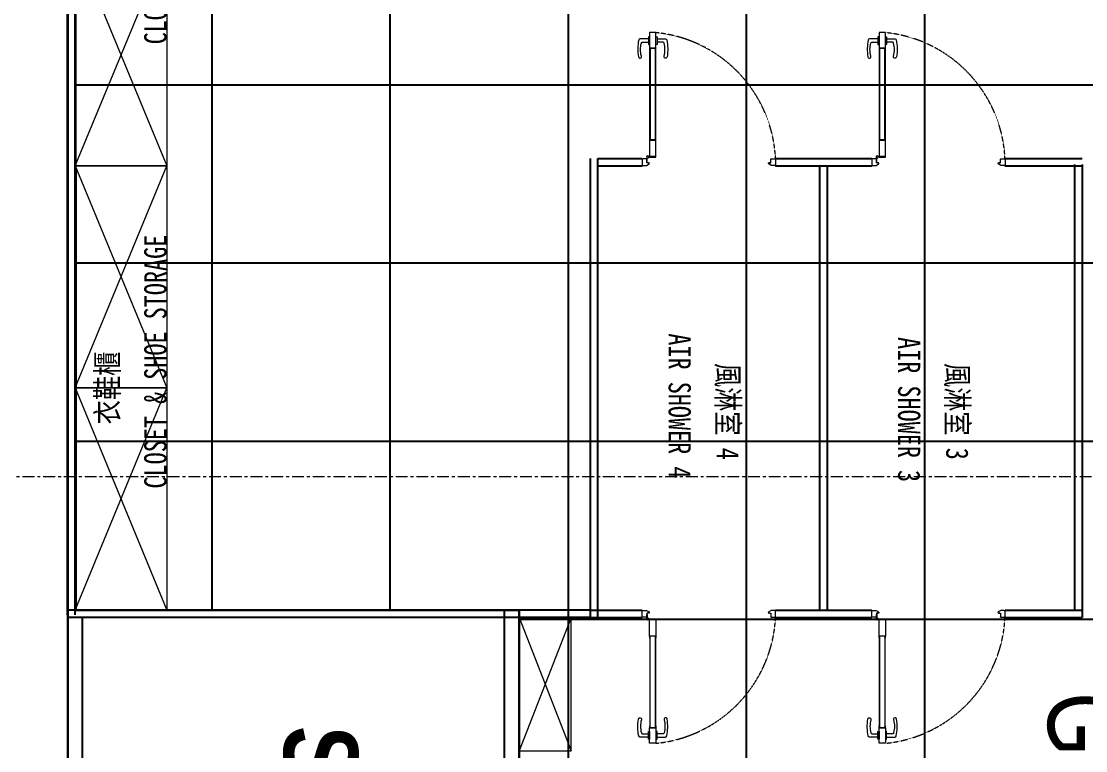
# Model space of a CAD drawing. Extents: x -15449 to 568150, y -1239737 to 53667.
# Drawn here: x 464150 to 471339, y -134385 to -129459 of the extents above; entities that cross this region are included whole.
import ezdxf

# ---------------------------------------------------------------- set-up
doc = ezdxf.new("R2010")
doc.units = 0
doc.header["$LTSCALE"] = 8
doc.linetypes.add('IDA - Grid Line', pattern=[3500, 2000, -500, 500, -500])
doc.linetypes.add('TCP2-C-L30-E-SWG-EQ$0$TCP2-C-L30-E-SWG-EQ$0$HIDDEN', pattern=[0.3, 0.2, -0.1])
doc.layers.get('0').update_dxf_attribs({"color": 1, "linetype": 'CONTINUOUS'})
doc.layers.add('000_CTCI_CSA', color=7, linetype='CONTINUOUS')
doc.layers.add('Ceiling FL+3000', color=6, linetype='CONTINUOUS')
doc.layers.add('A-_ANOTGRID_E', color=7, linetype='CONTINUOUS', lineweight=9)
doc.layers.add('Block - Cargo Lift_dwg', color=7, linetype='CONTINUOUS', lineweight=9, true_color=0x767676)
doc.styles.add('Site Area', font='arial.ttf', dxfattribs={"width": 0.8})

# ---------------------------------------------------------------- blocks, each defined once
blk = doc.blocks.new('column grid')
at = {"layer": 'A-_ANOTGRID_E', "color": 8, "linetype": 'IDA - Grid Line', "ltscale": 0.005, "true_color": 0x808080}
blk.add_line((29680.4, -83238.8, 0), (-104784.6, -83238.8, 0), dxfattribs=at)
blk = doc.blocks.new('CTCI_Building Footprint and Grid')
at = {"color": 252}
blk.add_blockref('column grid', (1987651, -866033, 0), dxfattribs=at)
blk = doc.blocks.new('188K-SM-03-F10-ARCH-PA-Y2257103$0$AP5A-SM-03-F20-ARCH-PA-Y2230801+Y2230803$0$把手GMT水平鎖')
blk.add_lwpolyline([(24.5, 8), (-24.5, 8), (-24.5, 0), (24.5, 0)], close=True)
blk.add_lwpolyline([(-11, 0), (-11, -40), (-10.4, -53.9, 0.327495), (-3.6, -61.8, 0.089847), (103.8, -64, 1.144881), (99.4, -44.7, -0.137079), (16.2, -44.7, -0.349357), (11, -39.6), (11, 0)], format="xyb")

msp = doc.modelspace()

# ---------------------------------------------------------------- hatches: boundary and pattern name
at = {"layer": 'Ceiling FL+3000'}
h = msp.add_hatch(dxfattribs=at)
h.set_pattern_fill('ANSI37', color=256, scale=379, angle=225)
h.set_pattern_definition([(270, (92407.5, -93788), (1203.325, -1e-13), []), (0, (92407.5, -93788), (3e-13, 1203.325), [])])
h.paths.add_polyline_path([(479713.8371, -121485.4155), (464513.6667, -121485.4182), (464519.1323, -133435.3981), (467513.5804, -133435.2868), (467513.8186, -140431.0512), (467513.8404, -140435.307), (473463.6699, -140435.3047), (473463.6699, -133985.4987), (479713.53, -133985.4987)])

# ---------------------------------------------------------------- linework, layer by layer
at = {"layer": '000_CTCI_CSA', "color": 252, "ltscale": 0.1, "elevation": 0}
msp.add_lwpolyline([(449164.1147, -97435.2307), (459364.1147, -97435.2307), (459364.1147, -109434.7793), (464463.6678, -109434.7793), (464463.6678, -136485.2703), (464463.8694, -136485.3036), (464463.8694, -140484.956), (459663.6686, -140485.2703), (459663.6698, -119634.7793), (459664.675, -119499.0799), (456363.6701, -116649.796), (456363.6701, -102245.5674), (449164.1124, -102245.5641), (449163.8996, -97435.2307)], dxfattribs=at)
at = {"layer": 'Block - Cargo Lift_dwg', "lineweight": -3}
for p, q in [((464463.6667, -133466.7371, 0), (464463.6667, -121435.4167, 0)), ((464513.6667, -133466.7371, 0), (464513.6667, -121435.4167, 0)), ((467994.1646, -133485.3074, 0), (467994.1633, -130385.3554, 0)), ((468044.0495, -130385.3554, 0), (468344.1633, -130385.3554, 0)), ((468044.1646, -133485.3073, 0), (468044.1633, -130385.3553, 0)), ((469244.1633, -130385.3554, 0), (469894.1633, -130385.3554, 0)), ((470794.1633, -130385.3554, 0), (471314.1147, -130385.3554, 0)), ((468044.0495, -130435.3554, 0), (468344.1633, -130435.3554, 0)), ((469244.1633, -130435.3554, 0), (469894.1633, -130435.3554, 0)), ((469544.1633, -133435.3554, 0), (469544.1633, -130435.3554, 0)), ((469594.1633, -133435.3554, 0), (469594.1633, -130435.3554, 0)), ((470794.1633, -130435.3554, 0), (471314.1147, -130435.3554, 0)), ((471264.1147, -130425.6612, 0), (471264.1147, -133436.7754, 0)), ((471314.1147, -130425.6612, 0), (471314.1147, -133435.3554, 0)), ((471314.1147, -131635.3554, 0), (471314.1147, -133485.3554, 0)), ((467994.1646, -133435.3074, 0), (464463.6667, -133435.3995, 0)), ((467994.1659, -133485.3074, 0), (464463.668, -133485.3995, 0)), ((464463.6713, -140535.2624, 0), (464463.668, -133485.3638, 0)), ((464563.6713, -140535.2623, 0), (464563.668, -133485.3638, 0)), ((467413.5837, -140485.1854, 0), (467413.5804, -133435.2868, 0)), ((467513.5837, -140485.1853, 0), (467513.5804, -133435.2868, 0)), ((467994.1646, -133435.3003, 0), (468344.1633, -133435.3003, 0)), ((467994.1646, -133485.3003, 0), (468344.1633, -133485.3003, 0)), ((469244.1633, -133435.3554, 0), (469894.1633, -133435.3554, 0)), ((469244.1633, -133485.3554, 0), (469894.1633, -133485.3554, 0)), ((470794.1633, -133435.3554, 0), (471314.1147, -133435.3554, 0)), ((470794.1633, -133485.3554, 0), (471314.1147, -133485.3554, 0)), ((471264.1147, -133436.7754, 0), (471264.1953, -133438.1931, 0)), ((471314.1147, -133435.3554, 0), (471314.1147, -133435.3554, 0))]:
    msp.add_line(p, q, dxfattribs=at)
at = {"layer": 'Block - Cargo Lift_dwg', "ltscale": 2}
for p, q in [((464513.6667, -130435.3981, 0), (465133.6667, -128935.3981, 0)), ((464513.6667, -128935.3981, 0), (465133.6667, -130435.3981, 0)), ((464513.6667, -131935.3981, 0), (465133.6667, -130435.3981, 0)), ((464513.6667, -130435.3981, 0), (465133.6667, -131935.3981, 0)), ((464513.6667, -133435.3981, 0), (465133.6667, -131935.3981, 0)), ((464513.6667, -131935.3981, 0), (465133.6667, -133435.3981, 0)), ((467863.5804, -133485.2868, 0), (467513.5804, -134385.2868, 0)), ((467513.5804, -133485.2868, 0), (467863.5804, -134385.2868, 0))]:
    msp.add_line(p, q, dxfattribs=at)
at = {"layer": 'Block - Cargo Lift_dwg'}
for p, q in [((468435.8453, -129535.3554, 0), (468394.1062, -129535.3554, 0)), ((468394.1062, -129535.3554, 0), (468394.1062, -129640.7467, 0)), ((468435.8453, -129640.7467, 0), (468435.8453, -129535.3554, 0)), ((469985.8453, -129535.3554, 0), (469944.1062, -129535.3554, 0)), ((469944.1062, -129535.3554, 0), (469944.1062, -129640.7467, 0)), ((469985.8453, -129640.7467, 0), (469985.8453, -129535.3554, 0)), ((468394.1062, -129640.7467, 0), (468435.8453, -129640.7467, 0)), ((468394.7323, -129640.0162, 0), (468394.7323, -129652.851, 0)), ((468394.7921, -129653.0351, 0), (468395.6269, -129654.183, 0)), ((468434.9062, -129639.7032, 0), (468395.0453, -129639.7032, 0)), ((468395.7757, -129642.938, 0), (468395.7757, -129641.2684, 0)), ((468395.7757, -129652.0162, 0), (468395.7757, -129644.6075, 0)), ((468396.0888, -129640.9554, 0), (468414.6627, -129640.9554, 0)), ((468400.6801, -129643.251, 0), (468396.0888, -129643.251, 0)), ((468396.0888, -129644.2945, 0), (468400.6801, -129644.2945, 0)), ((468396.1931, -130256.1659, 0), (468396.1931, -129644.2945, 0)), ((468396.1931, -129644.2945, 0), (468396.8192, -129644.2945, 0)), ((468396.1931, -129653.9988, 0), (468396.1931, -129652.4336, 0)), ((468396.8192, -129644.2945, 0), (468396.8192, -130256.1659, 0)), ((468400.9931, -129643.9815, 0), (468400.9931, -129643.5641, 0)), ((468414.6627, -129640.9554, 0), (468414.9757, -129640.6423, 0)), ((468414.9757, -129640.6423, 0), (468415.2888, -129640.9554, 0)), ((468415.2888, -129640.9554, 0), (468433.8627, -129640.9554, 0)), ((468428.9584, -129643.5641, 0), (468428.9584, -129643.9815, 0)), ((468433.8627, -129643.251, 0), (468429.2714, -129643.251, 0)), ((468429.2714, -129644.2945, 0), (468433.8627, -129644.2945, 0)), ((468433.1323, -130256.1659, 0), (468433.1323, -129644.2945, 0)), ((468433.1323, -129644.2945, 0), (468433.7584, -129644.2945, 0)), ((468433.7584, -129644.2945, 0), (468433.7584, -130256.1659, 0)), ((468433.7584, -129652.4336, 0), (468433.7584, -129653.9988, 0)), ((468434.1757, -129641.2684, 0), (468434.1757, -129642.938, 0)), ((468434.1757, -129644.6075, 0), (468434.1757, -129652.0162, 0)), ((468434.3246, -129654.183, 0), (468435.1593, -129653.0351, 0)), ((468435.2192, -129652.851, 0), (468435.2192, -129640.0162, 0)), ((469944.1062, -129640.7467, 0), (469985.8453, -129640.7467, 0)), ((469944.7323, -129640.0162, 0), (469944.7323, -129652.851, 0)), ((469944.7921, -129653.0351, 0), (469945.6269, -129654.183, 0)), ((469984.9062, -129639.7032, 0), (469945.0453, -129639.7032, 0)), ((469945.7757, -129642.938, 0), (469945.7757, -129641.2684, 0)), ((469945.7757, -129652.0162, 0), (469945.7757, -129644.6075, 0)), ((469946.0888, -129640.9554, 0), (469964.6627, -129640.9554, 0)), ((469950.6801, -129643.251, 0), (469946.0888, -129643.251, 0)), ((469946.0888, -129644.2945, 0), (469950.6801, -129644.2945, 0)), ((469946.1931, -130256.1659, 0), (469946.1931, -129644.2945, 0)), ((469946.1931, -129644.2945, 0), (469946.8192, -129644.2945, 0)), ((469946.1931, -129653.9988, 0), (469946.1931, -129652.4336, 0)), ((469946.8192, -129644.2945, 0), (469946.8192, -130256.1659, 0)), ((469950.9931, -129643.9815, 0), (469950.9931, -129643.5641, 0)), ((469964.6627, -129640.9554, 0), (469964.9757, -129640.6423, 0)), ((469964.9757, -129640.6423, 0), (469965.2888, -129640.9554, 0)), ((469965.2888, -129640.9554, 0), (469983.8627, -129640.9554, 0)), ((469978.9584, -129643.5641, 0), (469978.9584, -129643.9815, 0)), ((469983.8627, -129643.251, 0), (469979.2714, -129643.251, 0)), ((469979.2714, -129644.2945, 0), (469983.8627, -129644.2945, 0)), ((469983.1323, -130256.1659, 0), (469983.1323, -129644.2945, 0)), ((469983.1323, -129644.2945, 0), (469983.7584, -129644.2945, 0)), ((469983.7584, -129644.2945, 0), (469983.7584, -130256.1659, 0)), ((469983.7584, -129652.4336, 0), (469983.7584, -129653.9988, 0)), ((469984.1757, -129641.2684, 0), (469984.1757, -129642.938, 0)), ((469984.1757, -129644.6075, 0), (469984.1757, -129652.0162, 0)), ((469984.3246, -129654.183, 0), (469985.1593, -129653.0351, 0)), ((469985.2192, -129652.851, 0), (469985.2192, -129640.0162, 0)), ((468396.8192, -130256.1659, 0), (468396.1931, -130256.1659, 0)), ((468433.7584, -130256.1659, 0), (468433.1323, -130256.1659, 0)), ((469946.8192, -130256.1659, 0), (469946.1931, -130256.1659, 0)), ((469983.7584, -130256.1659, 0), (469983.1323, -130256.1659, 0)), ((468435.8453, -130259.7137, 0), (468394.1062, -130259.7137, 0)), ((468394.1062, -130259.7137, 0), (468394.1062, -130376.0181, 0)), ((468435.8453, -130376.0181, 0), (468435.8453, -130259.7137, 0)), ((469985.8453, -130259.7137, 0), (469944.1062, -130259.7137, 0)), ((469944.1062, -130259.7137, 0), (469944.1062, -130376.0181, 0)), ((469985.8453, -130376.0181, 0), (469985.8453, -130259.7137, 0)), ((468344.1633, -130392.5728, 0), (468344.1633, -130428.138, 0)), ((468373.9025, -130387.3554, 0), (468349.3807, -130387.3554, 0)), ((468378.0764, -130381.0914, 0), (468375.4677, -130381.0914, 0)), ((468375.4677, -130381.0914, 0), (468375.4677, -130406.2218, 0)), ((468375.4677, -130414.5728, 0), (468375.4677, -130388.9206, 0)), ((468378.0764, -130406.2218, 0), (468378.0764, -130381.0914, 0)), ((468432.7149, -130370.8007, 0), (468385.7584, -130370.8007, 0)), ((468385.7584, -130370.8007, 0), (468385.7584, -130373.4094, 0)), ((468385.7584, -130373.4094, 0), (468432.7149, -130373.4094, 0)), ((468394.1062, -130376.0181, 0), (468435.8453, -130376.0181, 0)), ((468432.7149, -130373.4094, 0), (468432.7149, -130370.8007, 0)), ((469212.859, -130414.5728, 0), (469212.859, -130388.9206, 0)), ((469214.4242, -130387.3554, 0), (469238.9459, -130387.3554, 0)), ((469244.1633, -130392.5728, 0), (469244.1633, -130428.138, 0)), ((469894.1633, -130392.5728, 0), (469894.1633, -130428.138, 0)), ((469923.9025, -130387.3554, 0), (469899.3807, -130387.3554, 0)), ((469928.0764, -130381.0914, 0), (469925.4677, -130381.0914, 0)), ((469925.4677, -130381.0914, 0), (469925.4677, -130406.2218, 0)), ((469925.4677, -130414.5728, 0), (469925.4677, -130388.9206, 0)), ((469928.0764, -130406.2218, 0), (469928.0764, -130381.0914, 0)), ((469982.7149, -130370.8007, 0), (469935.7584, -130370.8007, 0)), ((469935.7584, -130370.8007, 0), (469935.7584, -130373.4094, 0)), ((469935.7584, -130373.4094, 0), (469982.7149, -130373.4094, 0)), ((469944.1062, -130376.0181, 0), (469985.8453, -130376.0181, 0)), ((469982.7149, -130373.4094, 0), (469982.7149, -130370.8007, 0)), ((470762.859, -130414.5728, 0), (470762.859, -130388.9206, 0)), ((470764.4242, -130387.3554, 0), (470788.9459, -130387.3554, 0)), ((470794.1633, -130392.5728, 0), (470794.1633, -130428.138, 0)), ((468349.3807, -130433.3554, 0), (468373.4174, -130433.3554, 0)), ((468373.4174, -130433.3554, 0), (468389.9198, -130422.5154, 0)), ((468375.4677, -130406.2218, 0), (468378.0764, -130406.2218, 0)), ((468383.6068, -130414.5728, 0), (468375.4677, -130414.5728, 0)), ((468381.9372, -130417.5988, 0), (468381.9372, -130415.6162, 0)), ((468381.9372, -130415.6162, 0), (468383.6068, -130415.6162, 0)), ((468389.8677, -130417.5988, 0), (468381.9372, -130417.5988, 0)), ((468390.5981, -130414.5728, 0), (468388.1981, -130414.5728, 0)), ((468388.1981, -130415.6162, 0), (468389.8677, -130415.6162, 0)), ((468389.8677, -130415.6162, 0), (468389.8677, -130417.5988, 0)), ((468391.1198, -130420.051, 0), (468391.1198, -130415.0945, 0)), ((469197.2068, -130420.051, 0), (469197.2068, -130415.0945, 0)), ((469197.7285, -130414.5728, 0), (469200.1285, -130414.5728, 0)), ((469214.9093, -130433.3554, 0), (469198.4068, -130422.5154, 0)), ((469198.459, -130415.6162, 0), (469198.459, -130417.5988, 0)), ((469200.1285, -130415.6162, 0), (469198.459, -130415.6162, 0)), ((469198.459, -130417.5988, 0), (469206.3894, -130417.5988, 0)), ((469204.7198, -130414.5728, 0), (469212.859, -130414.5728, 0)), ((469206.3894, -130415.6162, 0), (469204.7198, -130415.6162, 0)), ((469206.3894, -130417.5988, 0), (469206.3894, -130415.6162, 0)), ((469238.9459, -130433.3554, 0), (469214.9093, -130433.3554, 0)), ((469899.3807, -130433.3554, 0), (469923.4174, -130433.3554, 0)), ((469923.4174, -130433.3554, 0), (469939.9198, -130422.5154, 0)), ((469925.4677, -130406.2218, 0), (469928.0764, -130406.2218, 0)), ((469933.6068, -130414.5728, 0), (469925.4677, -130414.5728, 0)), ((469931.9372, -130417.5988, 0), (469931.9372, -130415.6162, 0)), ((469931.9372, -130415.6162, 0), (469933.6068, -130415.6162, 0)), ((469939.8677, -130417.5988, 0), (469931.9372, -130417.5988, 0)), ((469940.5981, -130414.5728, 0), (469938.1981, -130414.5728, 0)), ((469938.1981, -130415.6162, 0), (469939.8677, -130415.6162, 0)), ((469939.8677, -130415.6162, 0), (469939.8677, -130417.5988, 0)), ((469941.1198, -130420.051, 0), (469941.1198, -130415.0945, 0)), ((470747.2068, -130420.051, 0), (470747.2068, -130415.0945, 0)), ((470747.7285, -130414.5728, 0), (470750.1285, -130414.5728, 0)), ((470764.9093, -130433.3554, 0), (470748.4068, -130422.5154, 0)), ((470748.459, -130415.6162, 0), (470748.459, -130417.5988, 0)), ((470750.1285, -130415.6162, 0), (470748.459, -130415.6162, 0)), ((470748.459, -130417.5988, 0), (470756.3894, -130417.5988, 0)), ((470754.7198, -130414.5728, 0), (470762.859, -130414.5728, 0)), ((470756.3894, -130415.6162, 0), (470754.7198, -130415.6162, 0)), ((470756.3894, -130417.5988, 0), (470756.3894, -130415.6162, 0)), ((470788.9459, -130433.3554, 0), (470764.9093, -130433.3554, 0)), ((468344.1633, -133478.138, 0), (468344.1633, -133442.5728, 0)), ((468349.3807, -133437.3554, 0), (468373.4174, -133437.3554, 0)), ((468373.9025, -133483.3554, 0), (468349.3807, -133483.3554, 0)), ((468373.4174, -133437.3554, 0), (468389.9198, -133448.1953, 0)), ((468383.6068, -133456.138, 0), (468375.4677, -133456.138, 0)), ((468375.4677, -133456.138, 0), (468375.4677, -133481.7901, 0)), ((468375.4677, -133489.6194, 0), (468375.4677, -133464.4889, 0)), ((468375.4677, -133464.4889, 0), (468378.0764, -133464.4889, 0)), ((468378.0764, -133489.6194, 0), (468375.4677, -133489.6194, 0)), ((468378.0764, -133464.4889, 0), (468378.0764, -133489.6194, 0)), ((468389.8677, -133453.1119, 0), (468381.9372, -133453.1119, 0)), ((468381.9372, -133453.1119, 0), (468381.9372, -133455.0945, 0)), ((468381.9372, -133455.0945, 0), (468383.6068, -133455.0945, 0)), ((468388.1981, -133455.0945, 0), (468389.8677, -133455.0945, 0)), ((468390.5981, -133456.138, 0), (468388.1981, -133456.138, 0)), ((468389.8677, -133455.0945, 0), (468389.8677, -133453.1119, 0)), ((468391.1198, -133450.6597, 0), (468391.1198, -133455.6162, 0)), ((469197.2068, -133450.6597, 0), (469197.2068, -133455.6162, 0)), ((469197.7285, -133456.138, 0), (469200.1285, -133456.138, 0)), ((469214.9093, -133437.3554, 0), (469198.4068, -133448.1953, 0)), ((469198.459, -133453.1119, 0), (469206.3894, -133453.1119, 0)), ((469198.459, -133455.0945, 0), (469198.459, -133453.1119, 0)), ((469200.1285, -133455.0945, 0), (469198.459, -133455.0945, 0)), ((469206.3894, -133455.0945, 0), (469204.7198, -133455.0945, 0)), ((469204.7198, -133456.138, 0), (469212.859, -133456.138, 0)), ((469206.3894, -133453.1119, 0), (469206.3894, -133455.0945, 0)), ((469212.859, -133456.138, 0), (469212.859, -133481.7901, 0)), ((469214.4242, -133483.3554, 0), (469238.9459, -133483.3554, 0)), ((469238.9459, -133437.3554, 0), (469214.9093, -133437.3554, 0)), ((469244.1633, -133478.138, 0), (469244.1633, -133442.5728, 0)), ((469894.1633, -133478.138, 0), (469894.1633, -133442.5728, 0)), ((469899.3807, -133437.3554, 0), (469923.4174, -133437.3554, 0)), ((469923.9025, -133483.3554, 0), (469899.3807, -133483.3554, 0)), ((469923.4174, -133437.3554, 0), (469939.9198, -133448.1953, 0)), ((469933.6068, -133456.138, 0), (469925.4677, -133456.138, 0)), ((469925.4677, -133456.138, 0), (469925.4677, -133481.7901, 0)), ((469925.4677, -133489.6194, 0), (469925.4677, -133464.4889, 0)), ((469925.4677, -133464.4889, 0), (469928.0764, -133464.4889, 0)), ((469928.0764, -133489.6194, 0), (469925.4677, -133489.6194, 0)), ((469928.0764, -133464.4889, 0), (469928.0764, -133489.6194, 0)), ((469939.8677, -133453.1119, 0), (469931.9372, -133453.1119, 0)), ((469931.9372, -133453.1119, 0), (469931.9372, -133455.0945, 0)), ((469931.9372, -133455.0945, 0), (469933.6068, -133455.0945, 0)), ((469938.1981, -133455.0945, 0), (469939.8677, -133455.0945, 0)), ((469940.5981, -133456.138, 0), (469938.1981, -133456.138, 0)), ((469939.8677, -133455.0945, 0), (469939.8677, -133453.1119, 0)), ((469941.1198, -133450.6597, 0), (469941.1198, -133455.6162, 0)), ((470747.2068, -133450.6597, 0), (470747.2068, -133455.6162, 0)), ((470747.7285, -133456.138, 0), (470750.1285, -133456.138, 0)), ((470764.9093, -133437.3554, 0), (470748.4068, -133448.1953, 0)), ((470748.459, -133453.1119, 0), (470756.3894, -133453.1119, 0)), ((470748.459, -133455.0945, 0), (470748.459, -133453.1119, 0)), ((470750.1285, -133455.0945, 0), (470748.459, -133455.0945, 0)), ((470756.3894, -133455.0945, 0), (470754.7198, -133455.0945, 0)), ((470754.7198, -133456.138, 0), (470762.859, -133456.138, 0)), ((470756.3894, -133453.1119, 0), (470756.3894, -133455.0945, 0)), ((470762.859, -133456.138, 0), (470762.859, -133481.7901, 0)), ((470764.4242, -133483.3554, 0), (470788.9459, -133483.3554, 0)), ((470788.9459, -133437.3554, 0), (470764.9093, -133437.3554, 0)), ((470794.1633, -133478.138, 0), (470794.1633, -133442.5728, 0)), ((468385.7584, -133499.91, 0), (468385.7584, -133497.3014, 0)), ((468385.7584, -133497.3014, 0), (468432.7149, -133497.3014, 0)), ((468432.7149, -133499.91, 0), (468385.7584, -133499.91, 0)), ((468394.1062, -133610.997, 0), (468394.1062, -133494.6927, 0)), ((468394.1062, -133494.6927, 0), (468435.8453, -133494.6927, 0)), ((468432.7149, -133497.3014, 0), (468432.7149, -133499.91, 0)), ((468435.8453, -133494.6927, 0), (468435.8453, -133610.997, 0)), ((469935.7584, -133499.91, 0), (469935.7584, -133497.3014, 0)), ((469935.7584, -133497.3014, 0), (469982.7149, -133497.3014, 0)), ((469982.7149, -133499.91, 0), (469935.7584, -133499.91, 0)), ((469944.1062, -133610.997, 0), (469944.1062, -133494.6927, 0)), ((469944.1062, -133494.6927, 0), (469985.8453, -133494.6927, 0)), ((469982.7149, -133497.3014, 0), (469982.7149, -133499.91, 0)), ((469985.8453, -133494.6927, 0), (469985.8453, -133610.997, 0)), ((468435.8453, -133610.997, 0), (468394.1062, -133610.997, 0)), ((468396.8192, -133614.5448, 0), (468396.1931, -133614.5448, 0)), ((468396.1931, -133614.5448, 0), (468396.1931, -134226.4162, 0)), ((468396.8192, -134226.4162, 0), (468396.8192, -133614.5448, 0)), ((468433.7584, -133614.5448, 0), (468433.1323, -133614.5448, 0)), ((468433.1323, -133614.5448, 0), (468433.1323, -134226.4162, 0)), ((468433.7584, -134226.4162, 0), (468433.7584, -133614.5448, 0)), ((469985.8453, -133610.997, 0), (469944.1062, -133610.997, 0)), ((469946.8192, -133614.5448, 0), (469946.1931, -133614.5448, 0)), ((469946.1931, -133614.5448, 0), (469946.1931, -134226.4162, 0)), ((469946.8192, -134226.4162, 0), (469946.8192, -133614.5448, 0)), ((469983.7584, -133614.5448, 0), (469983.1323, -133614.5448, 0)), ((469983.1323, -133614.5448, 0), (469983.1323, -134226.4162, 0)), ((469983.7584, -134226.4162, 0), (469983.7584, -133614.5448, 0)), ((468394.1062, -134335.3554, 0), (468394.1062, -134229.9641, 0)), ((468394.1062, -134229.9641, 0), (468435.8453, -134229.9641, 0)), ((468394.7323, -134230.6945, 0), (468394.7323, -134217.8597, 0)), ((468394.7921, -134217.6756, 0), (468395.6269, -134216.5278, 0)), ((468434.9062, -134231.0075, 0), (468395.0453, -134231.0075, 0)), ((468395.7757, -134218.6945, 0), (468395.7757, -134226.1032, 0)), ((468395.7757, -134227.7728, 0), (468395.7757, -134229.4423, 0)), ((468396.0888, -134226.4162, 0), (468400.6801, -134226.4162, 0)), ((468400.6801, -134227.4597, 0), (468396.0888, -134227.4597, 0)), ((468396.0888, -134229.7554, 0), (468414.6627, -134229.7554, 0)), ((468396.1931, -134216.7119, 0), (468396.1931, -134218.2771, 0)), ((468396.1931, -134226.4162, 0), (468396.8192, -134226.4162, 0)), ((468400.9931, -134226.7293, 0), (468400.9931, -134227.1467, 0)), ((468414.6627, -134229.7554, 0), (468414.9757, -134230.0684, 0)), ((468414.9757, -134230.0684, 0), (468415.2888, -134229.7554, 0)), ((468415.2888, -134229.7554, 0), (468433.8627, -134229.7554, 0)), ((468428.9584, -134227.1467, 0), (468428.9584, -134226.7293, 0)), ((468429.2714, -134226.4162, 0), (468433.8627, -134226.4162, 0)), ((468433.8627, -134227.4597, 0), (468429.2714, -134227.4597, 0)), ((468433.1323, -134226.4162, 0), (468433.7584, -134226.4162, 0)), ((468433.7584, -134218.2771, 0), (468433.7584, -134216.7119, 0)), ((468434.1757, -134226.1032, 0), (468434.1757, -134218.6945, 0)), ((468434.1757, -134229.4423, 0), (468434.1757, -134227.7728, 0)), ((468434.3246, -134216.5278, 0), (468435.1593, -134217.6756, 0)), ((468435.2192, -134217.8597, 0), (468435.2192, -134230.6945, 0)), ((468435.8453, -134229.9641, 0), (468435.8453, -134335.3554, 0)), ((469944.1062, -134335.3554, 0), (469944.1062, -134229.9641, 0)), ((469944.1062, -134229.9641, 0), (469985.8453, -134229.9641, 0)), ((469944.7323, -134230.6945, 0), (469944.7323, -134217.8597, 0)), ((469944.7921, -134217.6756, 0), (469945.6269, -134216.5278, 0)), ((469984.9062, -134231.0075, 0), (469945.0453, -134231.0075, 0)), ((469945.7757, -134218.6945, 0), (469945.7757, -134226.1032, 0)), ((469945.7757, -134227.7728, 0), (469945.7757, -134229.4423, 0)), ((469946.0888, -134226.4162, 0), (469950.6801, -134226.4162, 0)), ((469950.6801, -134227.4597, 0), (469946.0888, -134227.4597, 0)), ((469946.0888, -134229.7554, 0), (469964.6627, -134229.7554, 0)), ((469946.1931, -134216.7119, 0), (469946.1931, -134218.2771, 0)), ((469946.1931, -134226.4162, 0), (469946.8192, -134226.4162, 0)), ((469950.9931, -134226.7293, 0), (469950.9931, -134227.1467, 0)), ((469964.6627, -134229.7554, 0), (469964.9757, -134230.0684, 0)), ((469964.9757, -134230.0684, 0), (469965.2888, -134229.7554, 0)), ((469965.2888, -134229.7554, 0), (469983.8627, -134229.7554, 0)), ((469978.9584, -134227.1467, 0), (469978.9584, -134226.7293, 0)), ((469979.2714, -134226.4162, 0), (469983.8627, -134226.4162, 0)), ((469983.8627, -134227.4597, 0), (469979.2714, -134227.4597, 0)), ((469983.1323, -134226.4162, 0), (469983.7584, -134226.4162, 0)), ((469983.7584, -134218.2771, 0), (469983.7584, -134216.7119, 0)), ((469984.1757, -134226.1032, 0), (469984.1757, -134218.6945, 0)), ((469984.1757, -134229.4423, 0), (469984.1757, -134227.7728, 0)), ((469984.3246, -134216.5278, 0), (469985.1593, -134217.6756, 0)), ((469985.2192, -134217.8597, 0), (469985.2192, -134230.6945, 0)), ((469985.8453, -134229.9641, 0), (469985.8453, -134335.3554, 0)), ((468435.8453, -134335.3554, 0), (468394.1062, -134335.3554, 0)), ((469985.8453, -134335.3554, 0), (469944.1062, -134335.3554, 0))]:
    msp.add_line(p, q, dxfattribs=at)
at = {"layer": 'Block - Cargo Lift_dwg', "color": 252, "ltscale": 0.1, "elevation": 0}
msp.add_lwpolyline([(479764.1147, -134885.4988), (473463.6678, -134885.4988), (473463.67, -140485.2981), (464463.67, -140485.2981), (464463.6678, -121435.4167), (479764.1147, -121435.4167), (479764.1147, -134885.4988)], dxfattribs=at)
at = {"layer": 'Block - Cargo Lift_dwg', "elevation": 0}
for points in [[(467513.817, -140385.1853), (467513.5837, -140385.1854), (467513.8404, -140435.307), (473463.6699, -140435.3047), (473463.6699, -133985.4987), (479713.53, -133985.4987), (479713.8371, -121485.4155), (464513.6667, -121485.4182), (464519.1323, -133435.3981), (467513.5804, -133435.2868), (467513.817, -140385.1853)], [(468344.1633, -130385.3554), (468344.1633, -130435.3554)], [(469244.1633, -130385.3554), (469244.1633, -130435.3554)], [(469894.1633, -130385.3554), (469894.1633, -130435.3554)], [(470794.1633, -130385.3554), (470794.1633, -130435.3554)], [(468344.1633, -133485.3554), (468344.1633, -133435.3554)], [(469244.1633, -133485.3554), (469244.1633, -133435.3554)], [(469894.1633, -133485.3554), (469894.1633, -133435.3554)], [(470794.1633, -133485.3554), (470794.1633, -133435.3554)]]:
    msp.add_lwpolyline(points, dxfattribs=at)
at = {"layer": 'Block - Cargo Lift_dwg', "color": 252, "elevation": 0}
for points in [[(464513.6667, -130435.3981), (464513.6667, -128935.3981), (465133.6667, -128935.3981), (465133.6667, -130435.3981)], [(464513.6667, -131935.3981), (464513.6667, -130435.3981), (465133.6667, -130435.3981), (465133.6667, -131935.3981)], [(464513.6667, -133435.3981), (464513.6667, -131935.3981), (465133.6667, -131935.3981), (465133.6667, -133435.3981)], [(467513.5816, -133435.3112), (467513.8422, -140484.9016), (464463.9273, -140484.9899), (464463.6667, -133435.3995)]]:
    msp.add_lwpolyline(points, close=True, dxfattribs=at)
at = {"layer": 'Block - Cargo Lift_dwg', "elevation": 0}
for points in [[(468414.9757, -130259.8181), (468414.6627, -130259.505), (468396.0888, -130259.505, -0.414213562), (468395.7757, -130259.192), (468395.7757, -130257.5224, -0.414213562), (468396.0888, -130257.2094), (468400.6801, -130257.2094, 0.414213562), (468400.9931, -130256.8963), (468400.9931, -130256.4789, 0.414213562), (468400.6801, -130256.1659), (468396.0888, -130256.1659, -0.414213562), (468395.7757, -130255.8529), (468395.7757, -130248.4442, -0.414213562), (468395.9844, -130248.2355), (468395.9844, -130248.2355, 0.414213562), (468396.1931, -130248.0268), (468396.1931, -130246.4616, 0.726360057), (468395.6269, -130246.2774), (468394.7921, -130247.4253, 0.158506878), (468394.7323, -130247.6094), (468394.7323, -130260.4442, 0.414213562), (468395.0453, -130260.7572), (468434.9062, -130260.7572, 0.414213562), (468435.2192, -130260.4442), (468435.2192, -130247.6094, 0.158506878), (468435.1593, -130247.4253), (468434.3246, -130246.2774, 0.726360057), (468433.7584, -130246.4616), (468433.7584, -130248.0268, 0.414213562), (468433.967, -130248.2355, -0.414213562), (468434.1757, -130248.4442), (468434.1757, -130255.8529, -0.414213562), (468433.8627, -130256.1659), (468429.2714, -130256.1659, 0.414213562), (468428.9584, -130256.4789), (468428.9584, -130256.8963, 0.414213562), (468429.2714, -130257.2094), (468433.8627, -130257.2094, -0.414213562), (468434.1757, -130257.5224), (468434.1757, -130259.192, -0.414213562), (468433.8627, -130259.505), (468415.2888, -130259.505)], [(469964.9757, -130259.8181), (469964.6627, -130259.505), (469946.0888, -130259.505, -0.414213562), (469945.7757, -130259.192), (469945.7757, -130257.5224, -0.414213562), (469946.0888, -130257.2094), (469950.6801, -130257.2094, 0.414213562), (469950.9931, -130256.8963), (469950.9931, -130256.4789, 0.414213562), (469950.6801, -130256.1659), (469946.0888, -130256.1659, -0.414213562), (469945.7757, -130255.8529), (469945.7757, -130248.4442, -0.414213562), (469945.9844, -130248.2355), (469945.9844, -130248.2355, 0.414213562), (469946.1931, -130248.0268), (469946.1931, -130246.4616, 0.726360057), (469945.6269, -130246.2774), (469944.7921, -130247.4253, 0.158506878), (469944.7323, -130247.6094), (469944.7323, -130260.4442, 0.414213562), (469945.0453, -130260.7572), (469984.9062, -130260.7572, 0.414213562), (469985.2192, -130260.4442), (469985.2192, -130247.6094, 0.158506878), (469985.1593, -130247.4253), (469984.3246, -130246.2774, 0.726360057), (469983.7584, -130246.4616), (469983.7584, -130248.0268, 0.414213562), (469983.967, -130248.2355, -0.414213562), (469984.1757, -130248.4442), (469984.1757, -130255.8529, -0.414213562), (469983.8627, -130256.1659), (469979.2714, -130256.1659, 0.414213562), (469978.9584, -130256.4789), (469978.9584, -130256.8963, 0.414213562), (469979.2714, -130257.2094), (469983.8627, -130257.2094, -0.414213562), (469984.1757, -130257.5224), (469984.1757, -130259.192, -0.414213562), (469983.8627, -130259.505), (469965.2888, -130259.505)], [(468414.9757, -133610.8927), (468414.6627, -133611.2057), (468396.0888, -133611.2057, 0.414213562), (468395.7757, -133611.5187), (468395.7757, -133613.1883, 0.414213562), (468396.0888, -133613.5014), (468400.6801, -133613.5014, -0.414213562), (468400.9931, -133613.8144), (468400.9931, -133614.2318, -0.414213562), (468400.6801, -133614.5448), (468396.0888, -133614.5448, 0.414213562), (468395.7757, -133614.8579), (468395.7757, -133622.2666, 0.414213562), (468395.9844, -133622.4753), (468395.9844, -133622.4753, -0.414213562), (468396.1931, -133622.684), (468396.1931, -133624.2492, -0.726360057), (468395.6269, -133624.4333), (468394.7921, -133623.2855, -0.158506878), (468394.7323, -133623.1014), (468394.7323, -133610.2666, -0.414213562), (468395.0453, -133609.9535), (468434.9062, -133609.9535, -0.414213562), (468435.2192, -133610.2666), (468435.2192, -133623.1014, -0.158506878), (468435.1593, -133623.2855), (468434.3246, -133624.4333, -0.726360057), (468433.7584, -133624.2492), (468433.7584, -133622.684, -0.414213562), (468433.967, -133622.4753, 0.414213562), (468434.1757, -133622.2666), (468434.1757, -133614.8579, 0.414213562), (468433.8627, -133614.5448), (468429.2714, -133614.5448, -0.414213562), (468428.9584, -133614.2318), (468428.9584, -133613.8144, -0.414213562), (468429.2714, -133613.5014), (468433.8627, -133613.5014, 0.414213562), (468434.1757, -133613.1883), (468434.1757, -133611.5187, 0.414213562), (468433.8627, -133611.2057), (468415.2888, -133611.2057)], [(469964.9757, -133610.8927), (469964.6627, -133611.2057), (469946.0888, -133611.2057, 0.414213562), (469945.7757, -133611.5187), (469945.7757, -133613.1883, 0.414213562), (469946.0888, -133613.5014), (469950.6801, -133613.5014, -0.414213562), (469950.9931, -133613.8144), (469950.9931, -133614.2318, -0.414213562), (469950.6801, -133614.5448), (469946.0888, -133614.5448, 0.414213562), (469945.7757, -133614.8579), (469945.7757, -133622.2666, 0.414213562), (469945.9844, -133622.4753), (469945.9844, -133622.4753, -0.414213562), (469946.1931, -133622.684), (469946.1931, -133624.2492, -0.726360057), (469945.6269, -133624.4333), (469944.7921, -133623.2855, -0.158506878), (469944.7323, -133623.1014), (469944.7323, -133610.2666, -0.414213562), (469945.0453, -133609.9535), (469984.9062, -133609.9535, -0.414213562), (469985.2192, -133610.2666), (469985.2192, -133623.1014, -0.158506878), (469985.1593, -133623.2855), (469984.3246, -133624.4333, -0.726360057), (469983.7584, -133624.2492), (469983.7584, -133622.684, -0.414213562), (469983.967, -133622.4753, 0.414213562), (469984.1757, -133622.2666), (469984.1757, -133614.8579, 0.414213562), (469983.8627, -133614.5448), (469979.2714, -133614.5448, -0.414213562), (469978.9584, -133614.2318), (469978.9584, -133613.8144, -0.414213562), (469979.2714, -133613.5014), (469983.8627, -133613.5014, 0.414213562), (469984.1757, -133613.1883), (469984.1757, -133611.5187, 0.414213562), (469983.8627, -133611.2057), (469965.2888, -133611.2057)]]:
    msp.add_lwpolyline(points, format="xyb", close=True, dxfattribs=at)
at = {"layer": 'Block - Cargo Lift_dwg', "ltscale": 2, "elevation": 0}
msp.add_lwpolyline([(467863.5804, -134385.2868), (467863.5804, -133485.2868), (467513.5804, -133485.2868), (467513.5804, -134385.2868)], close=True, dxfattribs=at)
at = {"layer": 'Block - Cargo Lift_dwg', "linetype": 'TCP2-C-L30-E-SWG-EQ$0$TCP2-C-L30-E-SWG-EQ$0$HIDDEN'}
for centre, start, end in [((468347.3417, -130428.859, 0), 2.77716355, 84.34317285), ((469897.3417, -130428.859, 0), 2.77716355, 84.34317285), ((468347.3417, -133441.8518, 0), 275.65682715, 357.22283645), ((469897.3417, -133441.8518, 0), 275.65682715, 357.22283645)]:
    msp.add_arc(centre, 897.8761, start, end, dxfattribs=at)
at = {"layer": 'Block - Cargo Lift_dwg'}
for centre, radius, start, end in [((468395.0453, -129640.0162, 0), 0.313, 90.00001025, 180.00001025), ((468395.0453, -129652.851, 0), 0.313, 180.00000512, 216.02737916), ((468395.8801, -129653.9988, 0), 0.313, 216.02736458, 359.99999146), ((468396.0888, -129641.2684, 0), 0.313, 90.00001025, 180.00001025), ((468396.0888, -129642.938, 0), 0.313, 179.99998975, 269.99998975), ((468396.0888, -129644.6075, 0), 0.313, 89.99998292, 179.99998292), ((468395.9844, -129652.0162, 0), 0.2087, 180.00001537, 270.00001537), ((468395.9844, -129652.4336, 0), 0.2087, 359.99997439, 89.99997439), ((468400.6801, -129643.5641, 0), 0.313, 0.00001708, 90.00001708), ((468400.6801, -129643.9815, 0), 0.313, 270.00001025, 0.00001025), ((468429.2714, -129643.5641, 0), 0.313, 89.99998634, 179.99998634), ((468429.2714, -129643.9815, 0), 0.313, 179.99998634, 269.99998634), ((468433.967, -129652.4336, 0), 0.2087, 90.00002049, 180.00002049), ((468434.0714, -129653.9988, 0), 0.313, 180.00001025, 323.97263567), ((468433.8627, -129641.2684, 0), 0.313, 359.99998975, 89.99998975), ((468433.8627, -129642.938, 0), 0.313, 270.00001025, 0.00001025), ((468433.8627, -129644.6075, 0), 0.313, 0.00001708, 90.00001708), ((468433.967, -129652.0162, 0), 0.2087, 269.99998463, 359.99998463), ((468434.9062, -129640.0162, 0), 0.313, 359.99998975, 89.99998975), ((468434.9062, -129652.851, 0), 0.313, 323.97262084, 359.99999488), ((469945.0453, -129640.0162, 0), 0.313, 90.00001025, 180.00001025), ((469945.0453, -129652.851, 0), 0.313, 180.00000512, 216.02737916), ((469945.8801, -129653.9988, 0), 0.313, 216.02736458, 359.99999146), ((469946.0888, -129641.2684, 0), 0.313, 90.00001025, 180.00001025), ((469946.0888, -129642.938, 0), 0.313, 179.99998975, 269.99998975), ((469946.0888, -129644.6075, 0), 0.313, 89.99998292, 179.99998292), ((469945.9844, -129652.0162, 0), 0.2087, 180.00001537, 270.00001537), ((469945.9844, -129652.4336, 0), 0.2087, 359.99997439, 89.99997439), ((469950.6801, -129643.5641, 0), 0.313, 0.00001708, 90.00001708), ((469950.6801, -129643.9815, 0), 0.313, 270.00001025, 0.00001025), ((469979.2714, -129643.5641, 0), 0.313, 89.99998634, 179.99998634), ((469979.2714, -129643.9815, 0), 0.313, 179.99998634, 269.99998634), ((469983.967, -129652.4336, 0), 0.2087, 90.00002049, 180.00002049), ((469984.0714, -129653.9988, 0), 0.313, 180.00001025, 323.97263567), ((469983.8627, -129641.2684, 0), 0.313, 359.99998975, 89.99998975), ((469983.8627, -129642.938, 0), 0.313, 270.00001025, 0.00001025), ((469983.8627, -129644.6075, 0), 0.313, 0.00001708, 90.00001708), ((469983.967, -129652.0162, 0), 0.2087, 269.99998463, 359.99998463), ((469984.9062, -129640.0162, 0), 0.313, 359.99998975, 89.99998975), ((469984.9062, -129652.851, 0), 0.313, 323.97262084, 359.99999488), ((468395.0453, -134217.8597, 0), 0.313, 143.97262084, 179.99999488), ((468395.0453, -134230.6945, 0), 0.313, 179.99998975, 269.99998975), ((468395.8801, -134216.7119, 0), 0.313, 0.00000854, 143.97263542), ((468395.9844, -134218.6945, 0), 0.2087, 89.99998463, 179.99998463), ((468396.0888, -134226.1032, 0), 0.313, 180.00001708, 270.00001708), ((468396.0888, -134227.7728, 0), 0.313, 90.00001025, 180.00001025), ((468396.0888, -134229.4423, 0), 0.313, 179.99998975, 269.99998975), ((468395.9844, -134218.2771, 0), 0.2087, 270.00002561, 0.00002561), ((468400.6801, -134226.7293, 0), 0.313, 359.99998975, 89.99998975), ((468400.6801, -134227.1467, 0), 0.313, 269.99998292, 359.99998292), ((468429.2714, -134226.7293, 0), 0.313, 90.00001366, 180.00001366), ((468429.2714, -134227.1467, 0), 0.313, 180.00001366, 270.00001366), ((468434.0714, -134216.7119, 0), 0.313, 36.02736433, 179.99998975), ((468433.967, -134218.2771, 0), 0.2087, 179.99997951, 269.99997951), ((468433.8627, -134226.1032, 0), 0.313, 269.99998292, 359.99998292), ((468433.8627, -134227.7728, 0), 0.313, 359.99998975, 89.99998975), ((468433.8627, -134229.4423, 0), 0.313, 270.00001025, 0.00001025), ((468433.967, -134218.6945, 0), 0.2087, 0.00001537, 90.00001537), ((468434.9062, -134230.6945, 0), 0.313, 270.00001025, 0.00001025), ((468434.9062, -134217.8597, 0), 0.313, 0.00000512, 36.02737916), ((469945.0453, -134217.8597, 0), 0.313, 143.97262084, 179.99999488), ((469945.0453, -134230.6945, 0), 0.313, 179.99998975, 269.99998975), ((469945.8801, -134216.7119, 0), 0.313, 0.00000854, 143.97263542), ((469945.9844, -134218.6945, 0), 0.2087, 89.99998463, 179.99998463), ((469946.0888, -134226.1032, 0), 0.313, 180.00001708, 270.00001708), ((469946.0888, -134227.7728, 0), 0.313, 90.00001025, 180.00001025), ((469946.0888, -134229.4423, 0), 0.313, 179.99998975, 269.99998975), ((469945.9844, -134218.2771, 0), 0.2087, 270.00002561, 0.00002561), ((469950.6801, -134226.7293, 0), 0.313, 359.99998975, 89.99998975), ((469950.6801, -134227.1467, 0), 0.313, 269.99998292, 359.99998292), ((469979.2714, -134226.7293, 0), 0.313, 90.00001366, 180.00001366), ((469979.2714, -134227.1467, 0), 0.313, 180.00001366, 270.00001366), ((469984.0714, -134216.7119, 0), 0.313, 36.02736433, 179.99998975), ((469983.967, -134218.2771, 0), 0.2087, 179.99997951, 269.99997951), ((469983.8627, -134226.1032, 0), 0.313, 269.99998292, 359.99998292), ((469983.8627, -134227.7728, 0), 0.313, 359.99998975, 89.99998975), ((469983.8627, -134229.4423, 0), 0.313, 270.00001025, 0.00001025), ((469983.967, -134218.6945, 0), 0.2087, 0.00001537, 90.00001537), ((469984.9062, -134230.6945, 0), 0.313, 270.00001025, 0.00001025), ((469984.9062, -134217.8597, 0), 0.313, 0.00000512, 36.02737916)]:
    msp.add_arc(centre, radius, start, end, dxfattribs=at)
for centre, major_axis, start_param, end_param in [((468349.3807, -130392.5728, 0), (3.6893, -3.6893), 2.35619449, 3.926990816), ((468373.9025, -130388.9206, 0), (1.1068, -1.1068), 7.068583471, 8.639379797), ((469214.4242, -130388.9206, 0), (-1.1068, -1.1068), -2.35619449, -0.785398163), ((469238.9459, -130392.5728, 0), (-3.6893, -3.6893), 2.356194491, 3.926990817), ((469899.3807, -130392.5728, 0), (3.6893, -3.6893), 2.35619449, 3.926990816), ((469923.9025, -130388.9206, 0), (1.1068, -1.1068), 7.068583471, 8.639379797), ((470764.4242, -130388.9206, 0), (-1.1068, -1.1068), -2.35619449, -0.785398163), ((470788.9459, -130392.5728, 0), (-3.6893, -3.6893), 2.356194491, 3.926990817), ((468349.3807, -130428.138, 0), (-3.6893, -3.6893), 5.497787144, 7.068583471), ((468383.6068, -130415.0945, 0), (-0.3689, -0.3689), 0.785398163, 3.926990817), ((468388.1981, -130415.0945, 0), (-0.3689, -0.3689), 3.926990817, 7.068583471), ((468387.9894, -130420.051, 0), (2.2136, -2.2136), 6.162282543, 7.068583471), ((468390.5981, -130415.0945, 0), (0.3689, -0.3689), 7.068583471, 8.639379797), ((469197.7285, -130415.0945, 0), (-0.3689, -0.3689), -2.35619449, -0.785398163), ((469200.3372, -130420.051, 0), (-2.2136, -2.2136), -0.785398164, 0.120902764), ((469200.1285, -130415.0945, 0), (0.3689, -0.3689), -0.785398163, 2.35619449), ((469204.7198, -130415.0945, 0), (0.3689, -0.3689), 2.35619449, 5.497787144), ((469238.9459, -130428.138, 0), (3.6893, -3.6893), -0.785398163, 0.785398163), ((469899.3807, -130428.138, 0), (-3.6893, -3.6893), 5.497787144, 7.068583471), ((469933.6068, -130415.0945, 0), (-0.3689, -0.3689), 0.785398163, 3.926990817), ((469938.1981, -130415.0945, 0), (-0.3689, -0.3689), 3.926990817, 7.068583471), ((469937.9894, -130420.051, 0), (2.2136, -2.2136), 6.162282543, 7.068583471), ((469940.5981, -130415.0945, 0), (0.3689, -0.3689), 7.068583471, 8.639379797), ((470747.7285, -130415.0945, 0), (-0.3689, -0.3689), -2.35619449, -0.785398163), ((470750.3372, -130420.051, 0), (-2.2136, -2.2136), -0.785398164, 0.120902764), ((470750.1285, -130415.0945, 0), (0.3689, -0.3689), -0.785398163, 2.35619449), ((470754.7198, -130415.0945, 0), (0.3689, -0.3689), 2.35619449, 5.497787144), ((470788.9459, -130428.138, 0), (3.6893, -3.6893), -0.785398163, 0.785398163), ((468380.1633, -133495.2144, 0), (-5.165, -5.165), 5.497787144, 11.780972451), ((469930.1633, -133495.2144, 0), (-5.165, -5.165), 5.497787144, 11.780972451)]:
    msp.add_ellipse(centre, major_axis=major_axis, ratio=1, start_param=start_param, end_param=end_param, dxfattribs=at)
at = {"layer": 'Block - Cargo Lift_dwg', "extrusion": (9.86076e-32, -1.3636e-31, -1)}
for centre in [(468380.1633, -130375.4963, 0), (469930.1633, -130375.4963, 0)]:
    msp.add_ellipse(centre, major_axis=(-5.165, 5.165), ratio=1, start_param=5.497787144, end_param=11.780972451, dxfattribs=at)
at = {"layer": 'Block - Cargo Lift_dwg', "extrusion": (9.86076e-32, 1.3636e-31, -1)}
for centre, major_axis, start_param, end_param in [((468349.3807, -133442.5728, 0), (-3.6893, 3.6893), 5.497787144, 7.068583471), ((468349.3807, -133478.138, 0), (3.6893, 3.6893), 2.35619449, 3.926990816), ((468373.9025, -133481.7901, 0), (1.1068, 1.1068), 7.068583471, 8.639379797), ((468383.6068, -133455.6162, 0), (-0.3689, 0.3689), 0.785398163, 3.926990817), ((468388.1981, -133455.6162, 0), (-0.3689, 0.3689), 3.926990817, 7.068583471), ((468387.9894, -133450.6597, 0), (2.2136, 2.2136), 6.162282543, 7.068583471), ((468390.5981, -133455.6162, 0), (0.3689, 0.3689), 7.068583471, 8.639379797), ((469200.3372, -133450.6597, 0), (-2.2136, 2.2136), -0.785398164, 0.120902764), ((469197.7285, -133455.6162, 0), (-0.3689, 0.3689), -2.35619449, -0.785398163), ((469200.1285, -133455.6162, 0), (0.3689, 0.3689), -0.785398163, 2.35619449), ((469204.7198, -133455.6162, 0), (0.3689, 0.3689), 2.35619449, 5.497787144), ((469214.4242, -133481.7901, 0), (-1.1068, 1.1068), -2.35619449, -0.785398163), ((469238.9459, -133442.5728, 0), (3.6893, 3.6893), -0.785398163, 0.785398163), ((469238.9459, -133478.138, 0), (-3.6893, 3.6893), 2.356194491, 3.926990817), ((469899.3807, -133442.5728, 0), (-3.6893, 3.6893), 5.497787144, 7.068583471), ((469899.3807, -133478.138, 0), (3.6893, 3.6893), 2.35619449, 3.926990816), ((469923.9025, -133481.7901, 0), (1.1068, 1.1068), 7.068583471, 8.639379797), ((469933.6068, -133455.6162, 0), (-0.3689, 0.3689), 0.785398163, 3.926990817), ((469938.1981, -133455.6162, 0), (-0.3689, 0.3689), 3.926990817, 7.068583471), ((469937.9894, -133450.6597, 0), (2.2136, 2.2136), 6.162282543, 7.068583471), ((469940.5981, -133455.6162, 0), (0.3689, 0.3689), 7.068583471, 8.639379797), ((470750.3372, -133450.6597, 0), (-2.2136, 2.2136), -0.785398164, 0.120902764), ((470747.7285, -133455.6162, 0), (-0.3689, 0.3689), -2.35619449, -0.785398163), ((470750.1285, -133455.6162, 0), (0.3689, 0.3689), -0.785398163, 2.35619449), ((470754.7198, -133455.6162, 0), (0.3689, 0.3689), 2.35619449, 5.497787144), ((470764.4242, -133481.7901, 0), (-1.1068, 1.1068), -2.35619449, -0.785398163), ((470788.9459, -133442.5728, 0), (3.6893, 3.6893), -0.785398163, 0.785398163), ((470788.9459, -133478.138, 0), (-3.6893, 3.6893), 2.356194491, 3.926990817)]:
    msp.add_ellipse(centre, major_axis=major_axis, ratio=1, start_param=start_param, end_param=end_param, dxfattribs=at)
at = {"layer": 'Ceiling FL+3000', "lineweight": -3, "elevation": 0}
msp.add_lwpolyline([(467513.817, -140385.1853), (467513.5837, -140385.1854), (467513.8404, -140435.307), (473463.6699, -140435.3047), (473463.6699, -133985.4987), (479713.53, -133985.4987), (479713.8371, -121485.4155), (464513.6667, -121485.4182), (464519.1323, -133435.3981), (467513.5804, -133435.2868), (467513.817, -140385.1853)], dxfattribs=at)

# ---------------------------------------------------------------- block references
at = {"layer": '000_CTCI_CSA', "color": 2}
msp.add_blockref('CTCI_Building Footprint and Grid', (-1467832.5298, 816737), dxfattribs=at)
at = {"layer": 'Block - Cargo Lift_dwg', "yscale": 1.05882352931992, "zscale": 1.05882352931992}
for p, xscale, rotation in [((468385.6356, -129588.826, 0), 1.05882352931992, 270), ((468444.3159, -129588.826, 0), -1.05882352931992, 90), ((469935.6356, -129588.826, 0), 1.05882352931992, 270), ((469994.3159, -129588.826, 0), -1.05882352931992, 90), ((468385.6356, -134281.8848, 0), -1.05882352931992, 270), ((468444.3159, -134281.8848, 0), 1.05882352931992, 90.00000000000001), ((469935.6356, -134281.8848, 0), -1.05882352931992, 270), ((469994.3159, -134281.8848, 0), 1.05882352931992, 90.00000000000001)]:
    msp.add_blockref('188K-SM-03-F10-ARCH-PA-Y2257103$0$AP5A-SM-03-F20-ARCH-PA-Y2230801+Y2230803$0$把手GMT水平鎖', p, dxfattribs=dict(at, xscale=xscale, rotation=rotation))

# ---------------------------------------------------------------- texts
at = {"layer": 'Block - Cargo Lift_dwg', "color": 252, "style": 'Site Area', "width": 0.8}
msp.add_text('GOWNING ROOM 1', height=500, rotation=270, dxfattribs=at).set_placement((471083.5266, -133989.6576))
at = {"layer": 'Block - Cargo Lift_dwg', "color": 252, "char_height": 150, "attachment_point": 8, "style": 'Site Area'}
for s, insert, width, rotation in [('\\pxt5;{\\fSimSun|b1|i0|c0|p2;CLOSET & SHOE STORAGE}', (465133.6667, -128757.3981, 0), 3932.66432, 90), ('\\pxt5;{\\fSimSun|b1|i0|c0|p2;CLOSET & SHOE STORAGE}', (465133.6667, -131757.3981, 0), 3932.66432, 90), ('{\\fSimSun|b1|i0|c0|p2;AIR SHOWER 4}', (468519.6333, -132056.3068, 0), 3932.66432, 270), ('{\\fSimSun|b1|i0|c0|p2;AIR SHOWER 3}', (470069.6333, -132081.3068, 0), 3932.66432, 270), ('{\\fSimSun|b0|i0|c134|p2;衣鞋櫃}', (464823.6667, -131935.3981, 0), 3932.66432, 90), ('{\\fSimSun|b1|i0|c134|p2;風淋室\\fSimSun|b1|i0|c0|p2; 4}', (468830.6333, -132093.3068, 0), 2417.099658, 270), ('{\\fSimSun|b1|i0|c134|p2;風淋室\\fSimSun|b1|i0|c0|p2; 3}', (470380.6333, -132093.3068, 0), 2417.099658, 270)]:
    msp.add_mtext(s, dxfattribs=dict(at, insert=insert, width=width, rotation=rotation))
at = {"layer": 'Block - Cargo Lift_dwg', "color": 252, "insert": (466423.8818, -134217.7355, 0), "char_height": 500, "attachment_point": 1, "rotation": 270, "style": 'Site Area'}
msp.add_mtext_dynamic_manual_height_columns('{\\fArial|b1|i0|c0|p34;SECURITY}', width=3027.311787, gutter_width=24254.764, heights=[0], dxfattribs=at)

doc.saveas('drawing.dxf')
